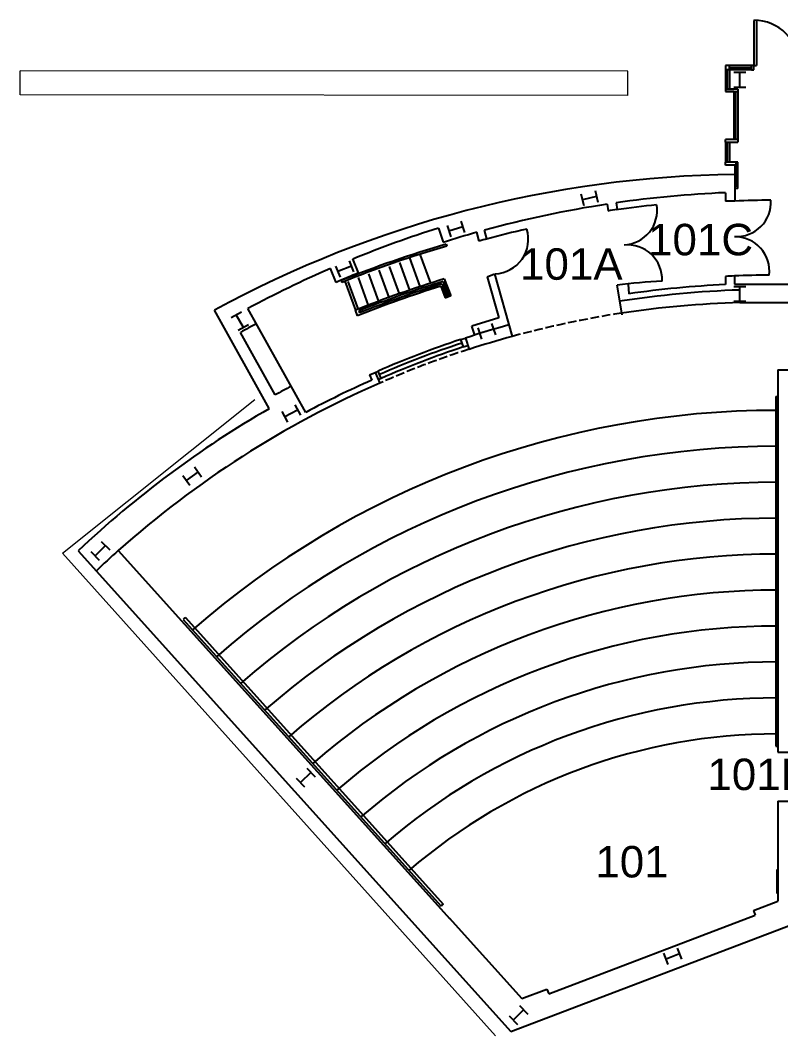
# Model space of a CAD drawing. Header units: inches. Extents: x -3488 to 2453, y 689 to 3968.
# Drawn here: x 94 to 855, y 1314 to 2331 of the extents above; entities that cross this region are included whole.
import ezdxf

# ---------------------------------------------------------------- set-up
doc = ezdxf.new("R2010")
doc.units = ezdxf.units.IN
doc.header["$LTSCALE"] = 96
doc.header["$MEASUREMENT"] = 0
doc.linetypes.add('HIDDEN', pattern=[0.12, 0.09, -0.03])
for name, color, linetype in [('A-DOOR', 4, 'CONTINUOUS'), ('A-EDIT', 9, 'CONTINUOUS'), ('A-FLOR-HRAL', 4, 'CONTINUOUS'), ('A-FLOR-STRS', 4, 'CONTINUOUS'), ('A-GLAZ', 3, 'CONTINUOUS'), ('A-PFLR-TEXT', 3, 'CONTINUOUS'), ('A-ROOF-OTLN', 6, 'HIDDEN'), ('A-WALL', 5, 'CONTINUOUS'), ('A-WALL-JAMB', 6, 'CONTINUOUS'), ('S-COLS', 6, 'CONTINUOUS')]:
    doc.layers.add(name, color=color, linetype=linetype)
doc.layers.add('L-SITE-WALK', color=6, linetype='CONTINUOUS', lineweight=0)
doc.layers.add('L-SITE-WALL', color=32, linetype='CONTINUOUS', lineweight=0)
doc.styles.get("Standard").update_dxf_attribs({"font": 'arial.ttf'})

msp = doc.modelspace()

# ---------------------------------------------------------------- linework, layer by layer
at = {"layer": 'A-DOOR'}
for p, q in [((828.3, 2330.9), (828.3, 2285.7)), ((830.9, 2330.9), (830.9, 2285.7)), ((828.3, 2285.7), (830.9, 2285.7))]:
    msp.add_line(p, q, dxfattribs=at)
for centre, radius, start, end in [((828.1, 2284.8), 46.2, 1.3302, 89.6593), ((849.7, 1046.5), 1106, 96.1616, 98.2728), ((697, 2140.6), 34.5, 272.2707, 9.2003), ((811, 2148.8), 34.5, 266.92, 3.2521), ((851.2, 1136.8), 1014, 90.326, 92.3739), ((847.4, 1043.7), 1106, 102.8743, 105.0302), ((568, 2111.6), 34.5, 272.2707, 17.3598), ((702, 2071.5), 34.5, 357.1432, 96.0343), ((809.5, 2079.6), 34.5, 353.6655, 90.6837), ((850.8, 1061.8), 1014, 90.397, 92.3739), ((804.5, 1058.1), 1014, 93.8507, 96.4088)]:
    msp.add_arc(centre, radius, start, end, dxfattribs=at)
at = {"layer": 'A-EDIT'}
msp.add_line((851.2, 1480.3), (851.2, 1456.3), dxfattribs=at)
at = {"layer": 'A-FLOR-HRAL'}
for p, q in [((520.4, 2106.8), (521, 2104.9)), ((416, 2068.5), (415.3, 2070.4)), ((514.8, 2064.6), (519.2, 2053.1)), ((516, 2067), (521.1, 2053.8)), ((517.2, 2069.5), (522.9, 2054.5)), ((518.4, 2071.9), (524.8, 2055.1)), ((519.2, 2053.1), (524.9, 2055.2)), ((431.4, 2034.9), (429.4, 2040.6)), ((432.7, 2039.8), (433.5, 2037.9)), ((850.2, 1954.3), (852.2, 1954.3)), ((850.2, 1954.3), (850.2, 1603.9)), ((256.8, 1730.7), (515.1, 1443.8)), ((259.1, 1732.7), (517.4, 1445.8)), ((850.2, 1603.9), (852.2, 1603.9))]:
    msp.add_line(p, q, dxfattribs=at)
for centre, radius, start, end in [((825.4, 1056.1), 1094, 106.1884, 112.0144), ((825.4, 1056.1), 1092, 106.1859, 112.0182), ((836.8, 1025.3), 1094, 106.922, 111.8655), ((838.9, 1021.8), 1092, 107.2684, 111.9111), ((836.8, 1025.3), 1092, 107.0197, 111.7175), ((838.9, 1021.8), 1094, 107.1702, 111.753), ((851.2, 1052.3), 902, 131.0313, 131.2219), ((851.2, 1052.3), 516, 130.3065, 130.6397)]:
    msp.add_arc(centre, radius, start, end, dxfattribs=at)
at = {"layer": 'A-FLOR-STRS'}
for p, q in [((494.3, 2095.6), (504.5, 2067.6)), ((473.5, 2088.3), (483.5, 2060.6)), ((483.5, 2093), (493.9, 2064.2)), ((442.5, 2077), (452.5, 2049.4)), ((452.8, 2080.8), (462.8, 2053.2)), ((463.1, 2084.5), (473.2, 2057)), ((418.8, 2069.6), (429.4, 2040.6)), ((421.8, 2069.5), (432, 2041.3)), ((432.1, 2073.3), (442.2, 2045.4))]:
    msp.add_line(p, q, dxfattribs=at)
for radius, end in [(888, 131.2096), (852, 131.1762), (816, 131.1399), (780, 131.1002), (744, 131.0566), (708, 131.0086), (672, 130.9555), (636, 130.8964), (600, 130.8302), (564, 130.7555)]:
    msp.add_arc((851.2, 1052.3), radius, 90, end, dxfattribs=at)
at = {"layer": 'A-GLAZ'}
for p, q in [((799.9, 2281.2), (799.9, 2261.9)), ((801.8, 2261.9), (801.8, 2281.2)), ((825.9, 2285.7), (803.8, 2285.7)), ((825.9, 2283.4), (803.8, 2283.4)), ((803.8, 2281.2), (803.8, 2261.9)), ((825.9, 2281.2), (803.8, 2281.2)), ((808.3, 2259.7), (808.3, 2211.7)), ((810.3, 2211.7), (810.3, 2259.7)), ((812.2, 2259.7), (812.2, 2211.7)), ((799.9, 2208.8), (799.9, 2188.8)), ((801.8, 2188.8), (801.8, 2208.8)), ((803.8, 2208.8), (803.8, 2188.8))]:
    msp.add_line(p, q, dxfattribs=at)
for centre, radius, start, end in [((816.7, 1150.3), 905.9, 108.14, 113.7379), ((800.8, 1188), 861.3, 107.9139, 113.7854), ((837, 1099.8), 952.4, 108.3471, 113.64)]:
    msp.add_arc(centre, radius, start, end, dxfattribs=at)
at = {"layer": 'A-ROOF-OTLN'}
for centre, radius, start, end in [((846.4, 1066), 983.3, 98.8051, 105.334), ((796.5, 1197.9), 842.5, 107.4967, 114.003)]:
    msp.add_arc(centre, radius, start, end, dxfattribs=at)
at = {"layer": 'A-WALL'}
for p, q in [((809.2, 2185.8), (809.2, 2149.9)), ((799.9, 2158.3), (799.9, 2149.9)), ((681.4, 2146.8), (682.3, 2140)), ((690.4, 2148.1), (691.4, 2141.3)), ((809.2, 2149.9), (799.9, 2149.9)), ((512.7, 2122.9), (517.3, 2108.6)), ((553.4, 2109.9), (551, 2118.7)), ((561.1, 2112), (558.7, 2120.8)), ((432.6, 2078), (426.9, 2091.9)), ((410, 2068.5), (404.4, 2082.4)), ((561.2, 2073.9), (568.7, 2076.9)), ((568.7, 2076.9), (586.4, 2014.4)), ((808.9, 2075), (808.9, 2066.7)), ((561.2, 2073.9), (572.9, 2032.8)), ((691.3, 2065.7), (696.2, 2036.1)), ((702.4, 2066.6), (703.1, 2057)), ((799.9, 2074.5), (799.9, 2066.3)), ((808.9, 2066.7), (1119, 2066.7)), ((814.3, 2048.3), (935.7, 2048.3)), ((343, 1942), (288.1, 2040.6)), ((379.6, 1938.3), (321.7, 2042.2)), ((572.9, 2032.8), (546.1, 2024.7)), ((548.8, 2015.7), (546.1, 2024.7)), ((349.1, 1955.8), (314.2, 2018.4)), ((539.5, 2012.6), (543.2, 2001.4)), ((443.5, 1975.8), (449, 1978.2)), ((443.5, 1975.8), (445.8, 1970.6)), ((449, 1978.2), (453.7, 1967.5)), ((852.2, 1980.9), (876.2, 1980.9)), ((852.2, 1980.9), (852.2, 1597.9)), ((151.6, 1799.5), (585, 1318.1)), ((191.9, 1799.9), (523.8, 1431)), ((852.2, 1597.9), (876.2, 1597.9)), ((852.2, 1549), (852.2, 1448.7)), ((852.2, 1549), (879.6, 1549)), ((585, 1318.1), (948.2, 1456.4)), ((827.9, 1439.5), (852.2, 1448.7)), ((622.9, 1355.9), (829.8, 1434.7)), ((827.9, 1439.5), (829.8, 1434.7)), ((523.1, 1432), (595.9, 1351.1)), ((595.9, 1351.1), (621.1, 1360.7)), ((621.1, 1360.7), (622.9, 1355.9))]:
    msp.add_line(p, q, dxfattribs=at)
for centre, radius, start, end in [((823.1, 1056.3), 1120.3, 90.7102, 118.5245), ((846.4, 1066), 1093.3, 92.4409, 98.2052), ((846.4, 1066), 1093.3, 98.6817, 105.2596), ((848.4, 1054.6), 1098, 98.2226, 98.7026), ((846.4, 1066), 1108.3, 107.5217, 112.2406), ((846.4, 1066), 1093.3, 105.6788, 107.5217), ((845.3, 1051.4), 1098, 104.997, 105.4174), ((846.4, 1066), 1108.3, 113.506, 118.2589), ((846.4, 1066), 1093.3, 112.2406, 113.5234), ((850.9, 1053.8), 1022, 92.3553, 92.8619), ((846.4, 1066), 1001.3, 92.6653, 98.231), ((846.4, 1066), 995.3, 91.847, 98.8116), ((842, 1066.1), 982.5, 91.6125, 98.5509), ((847.6, 1064), 1093.3, 118.2471, 119.1972), ((780.9, 1295.4), 756.7, 105.1545, 108.6053), ((846.4, 1066), 983.3, 105.334, 107.9629), ((846.4, 1066), 983.3, 113.5367, 131.7302), ((846.4, 1066), 1019.3, 118.1838, 119.2029), ((846.4, 1066), 989.3, 113.8867, 118.1554), ((846.4, 1066), 1010.3, 119.8841, 133.4507), ((846.4, 1066), 983.3, 131.7302, 133.4906)]:
    msp.add_arc(centre, radius, start, end, dxfattribs=at)
at = {"layer": 'A-WALL-JAMB'}
for p, q in [((799.9, 2285.7), (799.9, 2281.2)), ((803.8, 2285.7), (799.9, 2285.7)), ((803.8, 2281.2), (799.9, 2281.2)), ((803.8, 2281.2), (803.8, 2285.7)), ((825.9, 2281.2), (825.9, 2285.7)), ((828.3, 2285.7), (825.9, 2285.7)), ((825.9, 2281.2), (828.3, 2281.2)), ((828.3, 2281.2), (828.3, 2285.7)), ((812.2, 2261.9), (799.9, 2261.9)), ((799.9, 2261.9), (799.9, 2259.7)), ((799.9, 2259.7), (812.2, 2259.7)), ((808.3, 2259.7), (799.9, 2259.7)), ((812.2, 2261.9), (812.2, 2259.7)), ((812.2, 2211.7), (799.9, 2211.7)), ((799.9, 2208.8), (799.9, 2211.7)), ((799.9, 2208.8), (812.2, 2208.8)), ((812.2, 2211.7), (812.2, 2208.8)), ((812.2, 2188.8), (799.9, 2188.8)), ((799.9, 2185.8), (799.9, 2188.8)), ((810.3, 2188.8), (810.3, 2164.7)), ((812.2, 2162.6), (812.2, 2188.8)), ((810.3, 2185.8), (799.9, 2185.8)), ((812.2, 2164.7), (809.2, 2164.7)), ((812.2, 2162.6), (809.2, 2162.6)), ((534.6, 2011.2), (539.5, 2012.6)), ((534.6, 2011.2), (537.2, 2003.8)), ((537.2, 2003.8), (541.9, 2005.4)), ((449, 1978.2), (452, 1979.5)), ((455.1, 1972.3), (452, 1979.5)), ((455.1, 1972.3), (452.2, 1971))]:
    msp.add_line(p, q, dxfattribs=at)
at = {"layer": 'L-SITE-WALK'}
for p, q in [((136, 1797.3), (328.6, 1951.1)), ((569.7, 1314), (136, 1797.3))]:
    msp.add_line(p, q, dxfattribs=at)
at = {"layer": 'L-SITE-WALL'}
for points in [[(702, 2279.9), (93.8, 2280.2)], [(93.8, 2256.2), (93.8, 2280.2)], [(702, 2255.8), (702, 2279.9)], [(702, 2255.8), (93.8, 2256.2)]]:
    msp.add_lwpolyline(points, dxfattribs=at)
at = {"layer": 'S-COLS'}
for p, q in [((820.4, 2278.8), (808.4, 2278.8)), ((814.4, 2263.8), (814.4, 2278.8)), ((820.4, 2263.8), (808.4, 2263.8)), ((655.2, 2157.1), (658, 2145.4)), ((669.4, 2160.4), (672.2, 2148.8)), ((670.8, 2154.6), (656.6, 2151.2)), ((535, 2129.9), (538.7, 2118.5)), ((521.2, 2125.4), (524.9, 2114)), ((536.9, 2124.2), (523, 2119.7)), ((409.5, 2084.7), (414, 2073.6)), ((423, 2090.2), (427.5, 2079.1)), ((425.3, 2084.6), (411.8, 2079.2)), ((820.3, 2064), (808.3, 2064)), ((814.3, 2049.4), (814.3, 2064)), ((820.3, 2049.4), (808.3, 2049.4)), ((315.2, 2038.8), (304.8, 2032.9)), ((317.2, 2023.2), (310, 2035.9)), ((322.4, 2026.1), (311.9, 2020.3)), ((565.7, 2027.4), (569.5, 2016)), ((551.9, 2022.9), (555.6, 2011.5)), ((567.6, 2021.7), (553.7, 2017.2)), ((368.6, 1945.9), (374.3, 1935.4)), ((355.8, 1939), (361.5, 1928.4)), ((371.4, 1940.6), (358.6, 1933.7)), ((268.3, 1883.6), (275.3, 1873.8)), ((256.4, 1875.1), (263.4, 1865.4)), ((271.8, 1878.7), (259.9, 1870.2)), ((179.1, 1804.8), (168.7, 1794.7)), ((174.9, 1809.1), (183.3, 1800.5)), ((164.5, 1799), (172.8, 1790.4)), ((384.8, 1577.6), (374.3, 1567.5)), ((380.6, 1582), (388.9, 1573.3)), ((370.1, 1571.8), (378.5, 1563.2)), ((742.5, 1385.4), (738.3, 1396.6)), ((740.4, 1391), (754, 1396.2)), ((756.2, 1390.6), (751.9, 1401.8)), ((593.7, 1344.1), (602, 1335.5)), ((583.2, 1334), (591.6, 1325.3)), ((597.8, 1339.8), (587.4, 1329.7))]:
    msp.add_line(p, q, dxfattribs=at)

# ---------------------------------------------------------------- texts
at = {"layer": 'A-PFLR-TEXT'}
for s, p in [('101C', (722.4, 2095.6)), ('101A', (594.2, 2071.1)), ('101D', (781.8, 1560)), ('101', (669.6, 1472.5))]:
    msp.add_text(s, height=31.5, dxfattribs=at).set_placement(p)

doc.saveas('drawing.dxf')
